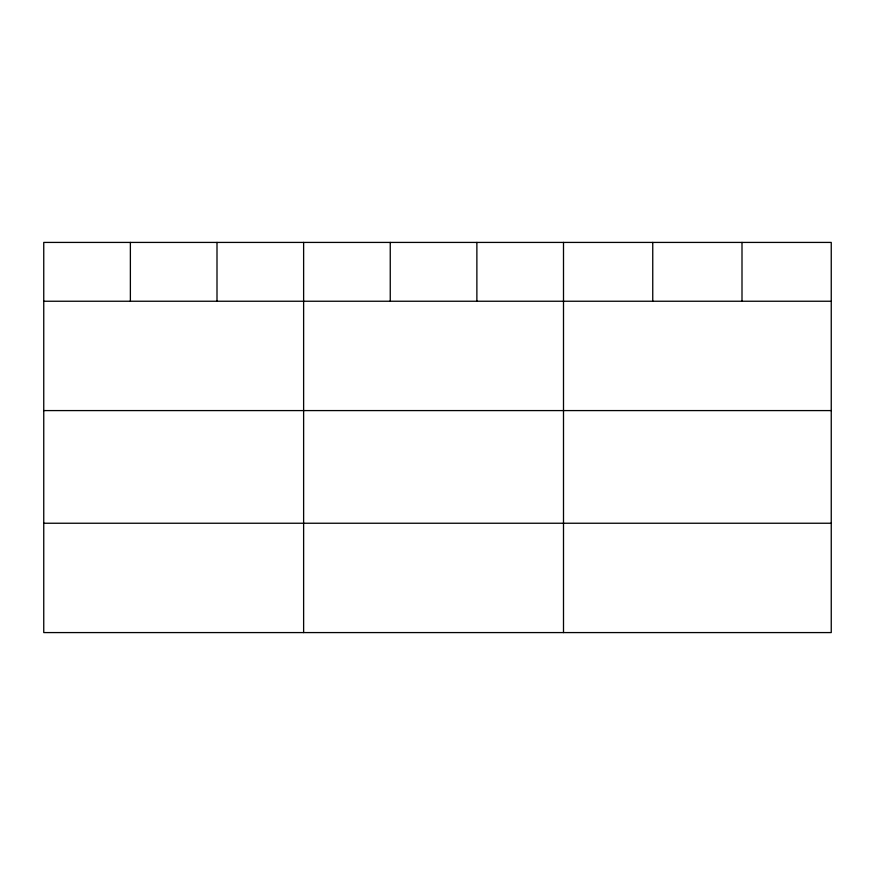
<?xml version="1.0" encoding="UTF-8"?>
<svg xmlns="http://www.w3.org/2000/svg" width="875" height="875" viewBox="0 0 875 875"><rect width="100%" height="100%" fill="white"/><g stroke="black" fill="none" stroke-linecap="round" stroke-linejoin="round"><path stroke-width="1.31" d="M831.25 301.241L831.25 632.581L43.75 632.581L43.75 242.419L831.25 242.419L831.25 301.241L43.75 301.241M43.75 410.583L831.25 410.583M43.75 523.239L831.25 523.239M742 242.419L742 301.241M652.75 242.419L652.75 301.241M563.5 242.419L563.5 632.581M476.875 242.419L476.875 301.241M390.25 242.419L390.25 301.241M303.625 242.419L303.625 632.581M217 242.419L217 301.241M130.375 242.419L130.375 301.241"/></g></svg>
